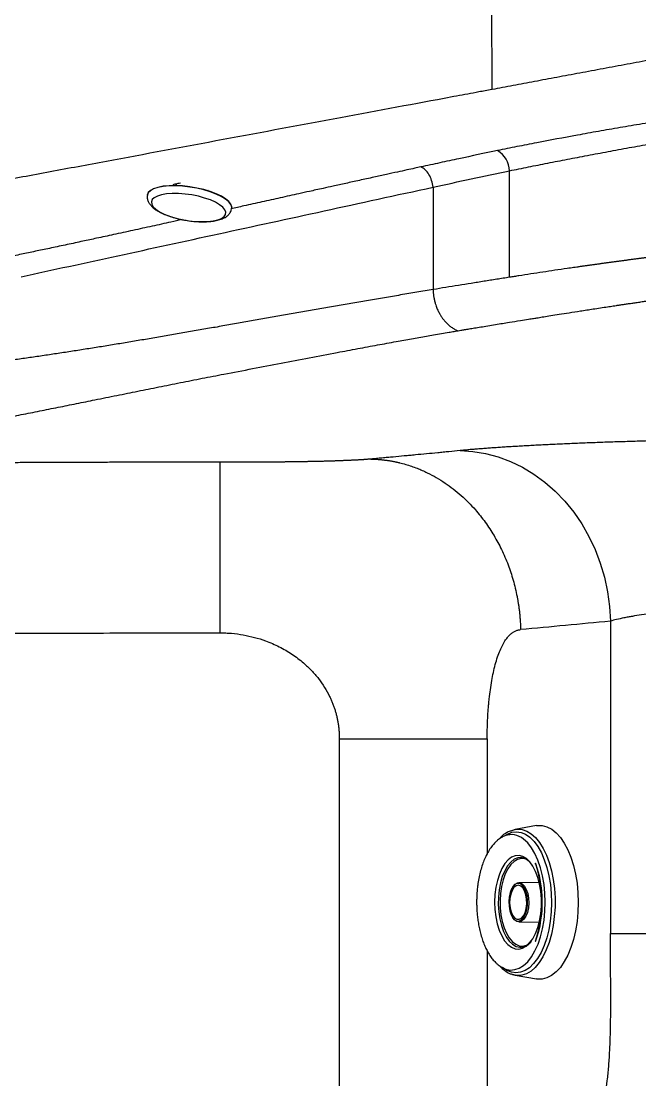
# Model space of a CAD drawing. Extents: x 398 to 508, y 623 to 782.
# Drawn here: x 428.52 to 435.76, y 692.21 to 704.62 of the extents above; entities that cross this region are included whole.
import ezdxf

# ---------------------------------------------------------------- set-up
doc = ezdxf.new("R2010")
doc.units = 0
doc.header["$MEASUREMENT"] = 0
doc.layers.add('GEOMETRY', color=2, linetype='Continuous', lineweight=25)

msp = doc.modelspace()

# ---------------------------------------------------------------- linework, layer by layer
at = {"layer": 'GEOMETRY'}
for p, q in [((434.239, 701.616), (434.239, 702.863)), ((430.339, 702.713), (430.335, 702.689)), ((433.344, 702.671), (433.344, 701.472)), ((429.998, 702.581), (429.997, 702.579)), ((430.978, 702.394), (430.979, 702.401)), ((430.979, 702.401), (430.984, 702.418)), ((430.985, 702.421), (430.985, 702.423)), ((435.42, 697.588), (435.42, 693.928)), ((432.245, 696.209), (432.245, 690.974)), ((433.977, 696.209), (433.977, 694.863)), ((434.241, 695.095), (434.183, 695.072)), ((434.305, 695.148), (434.26, 695.131)), ((434.553, 695.192), (434.305, 695.148)), ((434.375, 694.82), (434.369, 694.82)), ((434.587, 694.526), (434.348, 694.524)), ((434.618, 694.305), (434.618, 694.314)), ((434.348, 694.064), (434.587, 694.061)), ((434.587, 694.065), (434.595, 694.057)), ((433.977, 693.724), (433.977, 690.974)), ((434.369, 693.768), (434.377, 693.768)), ((434.159, 693.528), (434.183, 693.516)), ((434.183, 693.516), (434.241, 693.493)), ((434.274, 693.45), (434.304, 693.44)), ((434.305, 693.44), (434.277, 693.447)), ((434.305, 693.44), (434.553, 693.396))]:
    msp.add_line(p, q, dxfattribs=at)
at = {"layer": 'GEOMETRY', "flags": 128}
for points in [[(430.985, 702.419), (430.985, 702.437), (430.975, 702.468), (430.951, 702.499), (430.913, 702.531), (430.863, 702.562), (430.803, 702.591), (430.734, 702.617), (430.657, 702.64), (430.576, 702.659), (430.493, 702.673), (430.409, 702.683), (430.328, 702.687), (430.251, 702.686), (430.182, 702.679), (430.121, 702.667), (430.071, 702.651), (430.033, 702.63), (430.008, 702.605), (429.997, 702.578)], [(430.985, 702.423), (430.986, 702.439), (430.975, 702.47), (430.951, 702.502), (430.913, 702.533), (430.864, 702.564), (430.803, 702.593), (430.734, 702.619), (430.658, 702.642), (430.577, 702.661), (430.493, 702.676), (430.409, 702.685), (430.328, 702.689), (430.252, 702.688), (430.182, 702.681), (430.121, 702.669), (430.071, 702.653), (430.033, 702.632), (430.008, 702.607), (429.998, 702.581)], [(430.913, 702.351), (430.916, 702.378), (430.906, 702.407), (430.881, 702.436), (430.844, 702.466), (430.795, 702.494), (430.735, 702.521), (430.668, 702.544), (430.595, 702.564), (430.518, 702.58), (430.439, 702.591), (430.362, 702.596), (430.289, 702.597), (430.222, 702.592), (430.163, 702.582), (430.115, 702.567), (430.078, 702.548), (430.054, 702.525), (430.044, 702.5), (430.048, 702.472), (430.066, 702.442), (430.097, 702.413), (430.14, 702.384), (430.194, 702.356), (430.258, 702.331), (430.329, 702.309), (430.404, 702.291), (430.482, 702.278), (430.56, 702.27), (430.635, 702.267), (430.706, 702.269), (430.769, 702.276), (430.823, 702.288), (430.866, 702.305), (430.896, 702.327), (430.913, 702.351)], [(433.66, 699.585), (433.81, 699.576), (433.959, 699.551), (434.106, 699.512), (434.25, 699.458), (434.389, 699.391), (434.524, 699.31), (434.652, 699.216), (434.773, 699.109), (434.886, 698.992), (434.99, 698.864), (435.084, 698.726), (435.167, 698.58), (435.24, 698.426), (435.301, 698.266), (435.35, 698.101), (435.386, 697.932), (435.41, 697.761), (435.42, 697.588)], [(434.178, 695.072), (434.213, 695.094), (434.266, 695.114), (434.32, 695.12), (434.374, 695.113), (434.426, 695.091), (434.478, 695.056), (434.526, 695.007), (434.571, 694.946), (434.611, 694.875), (434.646, 694.793), (434.676, 694.703), (434.7, 694.605), (434.717, 694.503), (434.727, 694.397), (434.73, 694.289), (434.726, 694.181), (434.716, 694.075), (434.698, 693.973), (434.674, 693.876), (434.643, 693.787), (434.607, 693.706), (434.567, 693.635), (434.521, 693.576), (434.473, 693.528), (434.421, 693.494), (434.368, 693.474), (434.314, 693.467), (434.26, 693.475), (434.208, 693.497), (434.157, 693.532)], [(434.253, 695.132), (434.276, 695.141), (434.305, 695.148)], [(434.305, 695.148), (434.331, 695.151), (434.386, 695.147), (434.44, 695.129), (434.492, 695.097), (434.543, 695.053), (434.589, 694.995), (434.632, 694.926), (434.67, 694.847), (434.703, 694.759), (434.73, 694.663), (434.75, 694.561), (434.764, 694.455), (434.771, 694.346), (434.771, 694.236), (434.763, 694.127), (434.749, 694.021), (434.728, 693.919), (434.701, 693.824), (434.668, 693.736), (434.63, 693.657), (434.587, 693.589), (434.54, 693.532), (434.49, 693.488), (434.437, 693.457), (434.383, 693.44), (434.328, 693.437), (434.305, 693.44)], [(434.553, 695.192), (434.565, 695.194), (434.621, 695.194), (434.677, 695.179), (434.732, 695.151), (434.785, 695.109), (434.834, 695.055), (434.88, 694.988), (434.921, 694.91), (434.957, 694.823), (434.988, 694.727), (435.012, 694.625), (435.029, 694.517), (435.04, 694.406), (435.043, 694.293), (435.04, 694.18), (435.029, 694.069), (435.011, 693.961), (434.987, 693.859), (434.957, 693.763), (434.921, 693.676), (434.879, 693.599), (434.834, 693.532), (434.784, 693.478), (434.731, 693.436), (434.676, 693.408), (434.62, 693.394), (434.564, 693.394), (434.553, 693.396)], [(434.183, 693.516), (434.195, 693.512), (434.247, 693.501), (434.3, 693.505), (434.352, 693.522), (434.403, 693.554), (434.451, 693.598), (434.496, 693.656), (434.536, 693.724), (434.572, 693.803), (434.602, 693.89), (434.626, 693.985), (434.643, 694.085), (434.653, 694.189), (434.657, 694.294), (434.653, 694.4), (434.643, 694.504), (434.625, 694.604), (434.601, 694.699), (434.571, 694.786), (434.536, 694.865), (434.495, 694.933), (434.451, 694.99), (434.403, 695.034)], [(434.437, 694.806), (434.394, 694.831), (434.351, 694.842), (434.306, 694.839), (434.263, 694.821), (434.222, 694.791), (434.183, 694.747), (434.149, 694.691), (434.12, 694.625), (434.096, 694.551), (434.079, 694.47), (434.068, 694.384), (434.064, 694.296), (434.067, 694.208), (434.078, 694.123), (434.095, 694.041), (434.118, 693.966), (434.147, 693.9), (434.181, 693.844), (434.22, 693.799), (434.261, 693.768), (434.304, 693.75), (434.348, 693.746), (434.392, 693.756), (434.434, 693.78), (434.459, 693.802)], [(434.369, 694.82), (434.335, 694.816), (434.293, 694.798), (434.252, 694.766), (434.215, 694.721), (434.182, 694.664), (434.154, 694.598), (434.132, 694.523), (434.116, 694.442), (434.108, 694.356), (434.106, 694.27), (434.112, 694.183), (434.124, 694.1), (434.144, 694.022), (434.169, 693.952), (434.2, 693.891), (434.236, 693.84), (434.275, 693.803), (434.316, 693.778), (434.36, 693.768), (434.369, 693.768)], [(434.439, 694.796), (434.416, 694.804), (434.374, 694.807), (434.331, 694.797), (434.291, 694.772), (434.253, 694.735), (434.218, 694.686), (434.188, 694.626), (434.164, 694.557), (434.145, 694.48), (434.133, 694.399), (434.128, 694.315), (434.129, 694.23)], [(434.477, 694.767), (434.476, 694.768), (434.437, 694.806)], [(434.459, 693.802), (434.474, 693.818), (434.511, 693.868), (434.543, 693.928), (434.569, 693.999), (434.59, 694.077), (434.604, 694.16), (434.612, 694.247), (434.612, 694.336), (434.605, 694.423), (434.591, 694.507), (434.571, 694.585), (434.544, 694.656), (434.513, 694.717), (434.477, 694.767)], [(434.618, 694.294), (434.615, 694.396), (434.611, 694.439), (434.602, 694.513), (434.587, 694.593), (434.565, 694.68), (434.545, 694.739), (434.54, 694.751), (434.54, 694.751), (434.54, 694.751), (434.54, 694.751), (434.54, 694.751), (434.54, 694.751), (434.54, 694.751), (434.54, 694.751), (434.54, 694.751), (434.54, 694.751), (434.541, 694.751), (434.542, 694.748), (434.563, 694.686), (434.584, 694.608), (434.599, 694.532), (434.608, 694.462), (434.614, 694.407), (434.617, 694.344), (434.618, 694.294)], [(434.318, 694.509), (434.31, 694.506), (434.285, 694.484), (434.263, 694.45), (434.246, 694.407), (434.235, 694.356), (434.23, 694.302), (434.233, 694.247), (434.242, 694.195), (434.257, 694.149), (434.278, 694.112), (434.302, 694.087), (434.328, 694.075)], [(434.257, 694.182), (434.275, 694.142), (434.298, 694.112), (434.324, 694.096), (434.352, 694.095), (434.378, 694.109), (434.402, 694.136), (434.421, 694.175), (434.434, 694.223), (434.44, 694.276), (434.439, 694.33), (434.43, 694.382), (434.415, 694.427), (434.394, 694.462), (434.369, 694.485), (434.342, 694.494), (434.315, 694.488), (434.29, 694.467), (434.269, 694.434), (434.252, 694.39), (434.243, 694.339), (434.24, 694.285), (434.245, 694.231), (434.257, 694.182)], [(434.279, 694.477), (434.304, 694.505), (434.331, 694.521), (434.36, 694.523), (434.388, 694.51), (434.414, 694.484), (434.435, 694.445), (434.451, 694.398), (434.461, 694.343), (434.464, 694.286), (434.459, 694.229), (434.448, 694.176), (434.43, 694.131), (434.407, 694.095), (434.38, 694.073), (434.352, 694.064), (434.323, 694.07), (434.296, 694.089), (434.279, 694.111)], [(434.431, 694.417), (434.413, 694.458), (434.391, 694.49), (434.365, 694.509), (434.337, 694.514), (434.318, 694.509)], [(434.328, 694.075), (434.329, 694.075), (434.357, 694.076), (434.383, 694.092), (434.407, 694.119), (434.427, 694.158), (434.441, 694.206), (434.449, 694.259), (434.45, 694.314), (434.444, 694.368), (434.431, 694.417)], [(434.129, 694.23), (434.138, 694.147), (434.154, 694.068), (434.175, 693.995), (434.203, 693.931), (434.235, 693.876), (434.272, 693.832), (434.311, 693.802), (434.353, 693.784), (434.395, 693.781), (434.437, 693.791), (434.478, 693.816), (434.497, 693.833)], [(434.618, 694.294), (434.615, 694.194), (434.611, 694.154), (434.603, 694.087), (434.592, 694.02), (434.577, 693.951), (434.559, 693.888), (434.543, 693.843), (434.541, 693.837), (434.54, 693.837), (434.54, 693.837), (434.54, 693.837), (434.54, 693.837), (434.54, 693.837), (434.54, 693.837), (434.54, 693.837), (434.54, 693.837), (434.54, 693.837), (434.54, 693.837), (434.541, 693.837), (434.545, 693.849), (434.567, 693.915), (434.587, 693.997), (434.604, 694.088), (434.611, 694.154), (434.616, 694.214), (434.618, 694.294)]]:
    msp.add_lwpolyline(points, dxfattribs=at)
at = {"layer": 'GEOMETRY'}
for centre, radius, start, end in [((433.94, 702.845), 0.3, 3.3884, 58.1397), ((434.261, 694.87), 0.217, 49.3937, 111.0348)]:
    msp.add_arc(centre, radius, start, end, dxfattribs=at)
for points, knots in [([(434.035, 703.815), (434.033, 704.219), (434.031, 705.028), (434.037, 706.654), (434.051, 708.7), (434.065, 711.173), (434.071, 713.655), (434.065, 716.138), (434.051, 718.611), (434.037, 720.657), (434.031, 722.282), (434.033, 723.091), (434.035, 723.495)], [0, 0, 0, 0, 0.0625, 0.125, 0.25, 0.375, 0.5, 0.625, 0.75, 0.875, 0.9375, 1, 1, 1, 1]), ([(436.587, 704.291), (436.575, 704.289), (436.539, 704.283), (436.454, 704.267), (436.332, 704.244), (436.139, 704.208), (435.899, 704.163), (435.614, 704.11), (435.335, 704.058), (435.06, 704.007), (434.792, 703.957), (434.531, 703.908), (434.278, 703.861), (434.115, 703.83), (434.035, 703.815)], [0, 0, 0, 0, 0.0075057, 0.0231307, 0.0543807, 0.0856307, 0.1481307, 0.2106307, 0.2731307, 0.3356307, 0.3981307, 0.4606307, 0.5231307, 0.5856307, 0.5856307, 0.5856307, 0.5856307]), ([(434.035, 703.815), (433.977, 703.805), (433.927, 703.795), (433.834, 703.778), (433.791, 703.77), (433.663, 703.746), (433.58, 703.731), (433.472, 703.71)], [0.35707677, 0.35707677, 0.35707677, 0.35707677, 0.37576791, 0.37576791, 0.39445905, 0.39445905, 0.43184133, 0.43184133, 0.43184133, 0.43184133]), ([(433.472, 703.71), (433.061, 703.634), (432.623, 703.552), (431.723, 703.384), (431.26, 703.298), (430.339, 703.126), (429.88, 703.04), (429.212, 702.916), (428.993, 702.875), (428.671, 702.815), (428.565, 702.795), (428.355, 702.756), (428.252, 702.737), (428.15, 702.718)], [0.4318413, 0.4318413, 0.4318413, 0.4318413, 0.573881, 0.573881, 0.7159207, 0.7159207, 0.8579603, 0.8579603, 0.9289802, 0.9289802, 0.9644901, 0.9644901, 1, 1, 1, 1]), ([(436.06, 703.455), (435.97, 703.441), (435.881, 703.427), (435.705, 703.398), (435.618, 703.383), (435.448, 703.354), (435.364, 703.339), (435.197, 703.31), (435.115, 703.295), (434.871, 703.25), (434.713, 703.221), (434.479, 703.176), (434.402, 703.161), (434.287, 703.138), (434.249, 703.13), (434.173, 703.115), (434.135, 703.107), (434.098, 703.099)], [0, 0, 0, 0, 0.125, 0.125, 0.25, 0.25, 0.375, 0.375, 0.5, 0.5, 0.75, 0.75, 0.875, 0.875, 0.9375, 0.9375, 1, 1, 1, 1]), ([(434.239, 702.863), (434.312, 702.878), (434.386, 702.893), (434.535, 702.923), (434.61, 702.938), (434.762, 702.968), (434.839, 702.983), (434.994, 703.013), (435.072, 703.028), (435.231, 703.058), (435.311, 703.073), (435.474, 703.103), (435.556, 703.119), (435.722, 703.149), (435.806, 703.164), (435.976, 703.194), (436.063, 703.209), (436.15, 703.223)], [0, 0, 0, 0, 0.125, 0.125, 0.25, 0.25, 0.375, 0.375, 0.5, 0.5, 0.625, 0.625, 0.75, 0.75, 0.875, 0.875, 1, 1, 1, 1]), ([(434.098, 703.099), (433.946, 703.068), (433.796, 703.036), (433.571, 702.989), (433.497, 702.972), (433.348, 702.94), (433.274, 702.924), (433.2, 702.908)], [0, 0, 0, 0, 0.5, 0.5, 0.75, 0.75, 1, 1, 1, 1]), ([(433.2, 702.908), (433.176, 702.903), (433.122, 702.891), (433.031, 702.871), (432.92, 702.847), (432.791, 702.818), (432.642, 702.786), (432.483, 702.751), (432.324, 702.716), (432.182, 702.684), (432.066, 702.659), (431.975, 702.639), (431.88, 702.618), (431.741, 702.587), (431.555, 702.546), (431.339, 702.498), (431.147, 702.455), (431.026, 702.429), (430.976, 702.417)], [0, 0, 0, 0, 0.031223, 0.070886, 0.119031, 0.175669, 0.240774, 0.315887, 0.387598, 0.453422, 0.505588, 0.544103, 0.577086, 0.633598, 0.733317, 0.831552, 0.929872, 1, 1, 1, 1]), ([(433.344, 702.671), (433.341, 702.698), (433.335, 702.724), (433.318, 702.774), (433.307, 702.798), (433.281, 702.84), (433.266, 702.859), (433.234, 702.889), (433.217, 702.9), (433.2, 702.908)], [0, 0, 0, 0, 0.25, 0.25, 0.5, 0.5, 0.75, 0.75, 1, 1, 1, 1]), ([(433.344, 702.671), (433.492, 702.703), (433.64, 702.736), (433.938, 702.8), (434.088, 702.831), (434.239, 702.863)], [0, 0, 0, 0, 0.5, 0.5, 1, 1, 1, 1]), ([(428.52, 701.622), (429.257, 701.782), (430.029, 701.95), (431.64, 702.3), (432.477, 702.483), (433.344, 702.671)], [0, 0, 0, 0, 0.5, 0.5, 1, 1, 1, 1]), ([(430.294, 702.687), (430.296, 702.69), (430.3, 702.7), (430.33, 702.713), (430.366, 702.718), (430.384, 702.72)], [0, 0, 0, 0, 0.174174, 0.599718, 1, 1, 1, 1]), ([(430.7, 702.64), (430.7, 702.64), (430.705, 702.636), (430.704, 702.632), (430.702, 702.628)], [0, 0, 0, 0, 0.042343, 1, 1, 1, 1]), ([(429.999, 702.577), (429.997, 702.568), (429.994, 702.547), (430.003, 702.513), (430.02, 702.478), (430.048, 702.445), (430.086, 702.412), (430.137, 702.381), (430.197, 702.352), (430.264, 702.327), (430.335, 702.306), (430.399, 702.291), (430.438, 702.285), (430.452, 702.283)], [0, 0, 0, 0, 0.051991, 0.130223, 0.210229, 0.299041, 0.401279, 0.51295, 0.623394, 0.731154, 0.837158, 0.942192, 1, 1, 1, 1]), ([(430.452, 702.283), (430.463, 702.281), (430.5, 702.274), (430.562, 702.268), (430.636, 702.265), (430.707, 702.266), (430.774, 702.273), (430.834, 702.286), (430.886, 702.304), (430.927, 702.328), (430.959, 702.357), (430.971, 702.382), (430.978, 702.394)], [0, 0, 0, 0, 0.048705, 0.157567, 0.266717, 0.376615, 0.487906, 0.601595, 0.719245, 0.822851, 0.911723, 1, 1, 1, 1]), ([(430.404, 702.291), (430.36, 702.281), (430.243, 702.255), (430.051, 702.213), (429.827, 702.164), (429.61, 702.117), (429.415, 702.075), (429.234, 702.036), (429.058, 701.998), (428.879, 701.96), (428.707, 701.924), (428.541, 701.889), (428.431, 701.866), (428.375, 701.855)], [0, 0, 0, 0, 0.06262, 0.168523, 0.277293, 0.388956, 0.485963, 0.565222, 0.65582, 0.748928, 0.832614, 0.915001, 1, 1, 1, 1]), ([(436.15, 701.884), (436.135, 701.882), (436.107, 701.879), (436.065, 701.873), (436.023, 701.868), (435.981, 701.863), (435.94, 701.858), (435.898, 701.853), (435.857, 701.847), (435.816, 701.842), (435.775, 701.837), (435.734, 701.831), (435.693, 701.826), (435.653, 701.821), (435.613, 701.815), (435.572, 701.81), (435.533, 701.805), (435.493, 701.799), (435.453, 701.794), (435.414, 701.789), (435.374, 701.783), (435.335, 701.778), (435.296, 701.772), (435.257, 701.767), (435.219, 701.762), (435.18, 701.756), (435.142, 701.751), (435.103, 701.745), (435.065, 701.74), (435.027, 701.734), (434.989, 701.729), (434.952, 701.723), (434.878, 701.713), (434.769, 701.697), (434.627, 701.675), (434.487, 701.654), (434.376, 701.637), (434.293, 701.624), (434.257, 701.618), (434.239, 701.616)], [0, 0, 0, 0, 0.020264, 0.040534, 0.060806, 0.081077, 0.101343, 0.121603, 0.141854, 0.162097, 0.182329, 0.202552, 0.222767, 0.242973, 0.263173, 0.283369, 0.303559, 0.323744, 0.343923, 0.364098, 0.384268, 0.404435, 0.424598, 0.444757, 0.464914, 0.485066, 0.505215, 0.525361, 0.545505, 0.565648, 0.58579, 0.60593, 0.626067, 0.704067, 0.782032, 0.859921, 0.937736, 0.968913, 1, 1, 1, 1]), ([(434.239, 701.616), (434.214, 701.612), (434.164, 701.604), (434.089, 701.592), (434.014, 701.58), (433.94, 701.568), (433.865, 701.556), (433.765, 701.54), (433.641, 701.52), (433.492, 701.496), (433.394, 701.48), (433.344, 701.472)], [0, 0, 0, 0, 0.082967, 0.165717, 0.248728, 0.332101, 0.415645, 0.499186, 0.666135, 0.833133, 1, 1, 1, 1]), ([(433.344, 701.472), (433.313, 701.466), (433.249, 701.456), (433.153, 701.44), (433.058, 701.424), (432.963, 701.408), (432.868, 701.392), (432.774, 701.376), (432.649, 701.355), (432.496, 701.328), (432.313, 701.297), (432.131, 701.265), (431.951, 701.233), (431.771, 701.202), (431.592, 701.17), (431.415, 701.139), (431.238, 701.108), (431.121, 701.087), (431.063, 701.077)], [0, 0, 0, 0, 0.040676, 0.081258, 0.121889, 0.16254, 0.203187, 0.24383, 0.284467, 0.364042, 0.4436, 0.523141, 0.602663, 0.682167, 0.761652, 0.84112, 0.920569, 1, 1, 1, 1]), ([(433.344, 701.472), (433.345, 701.467), (433.345, 701.458), (433.345, 701.444), (433.346, 701.43), (433.347, 701.416), (433.349, 701.401), (433.352, 701.379), (433.358, 701.347), (433.368, 701.31), (433.381, 701.271), (433.397, 701.232), (433.416, 701.195), (433.432, 701.168), (433.444, 701.149), (433.455, 701.134), (433.466, 701.119), (433.478, 701.105), (433.491, 701.091), (433.504, 701.077), (433.518, 701.063), (433.533, 701.05), (433.549, 701.038), (433.565, 701.026), (433.582, 701.015), (433.6, 701.005), (433.618, 700.997), (433.63, 700.992), (433.636, 700.99)], [0, 0, 0, 0, 0.0202499, 0.0409127, 0.0619902, 0.0834843, 0.1053974, 0.1277324, 0.1865854, 0.2526055, 0.3022779, 0.3760501, 0.4464359, 0.4990078, 0.5281529, 0.5582542, 0.5893198, 0.6213593, 0.6543839, 0.6884079, 0.723449, 0.7595295, 0.7966781, 0.8349307, 0.8743311, 0.9149316, 0.9567958, 1, 1, 1, 1]), ([(434.521, 701.134), (434.538, 701.137), (434.577, 701.143), (434.644, 701.154), (434.726, 701.168), (434.825, 701.183), (434.94, 701.201), (435.073, 701.222), (435.223, 701.245), (435.341, 701.263), (435.42, 701.275), (435.454, 701.28), (435.491, 701.286), (435.532, 701.292), (435.575, 701.298), (435.621, 701.305), (435.67, 701.312), (435.722, 701.32), (435.777, 701.328), (435.836, 701.336), (435.897, 701.345), (435.962, 701.354), (436.03, 701.364), (436.101, 701.374), (436.176, 701.384), (436.254, 701.395), (436.307, 701.402), (436.334, 701.405)], [0, 0, 0, 0, 0.030678, 0.07044, 0.119309, 0.177297, 0.244401, 0.320595, 0.405822, 0.499988, 0.51741, 0.536355, 0.556818, 0.578798, 0.602289, 0.627287, 0.653787, 0.681784, 0.711272, 0.742245, 0.774695, 0.808616, 0.844, 0.880838, 0.919123, 0.958846, 1, 1, 1, 1]), ([(431.063, 701.077), (431.033, 701.072), (430.972, 701.061), (430.882, 701.045), (430.793, 701.029), (430.703, 701.014), (430.614, 700.998), (430.525, 700.983), (430.437, 700.967), (430.348, 700.952), (430.26, 700.937), (430.173, 700.922), (430.085, 700.907), (429.998, 700.892), (429.911, 700.877), (429.824, 700.863), (429.738, 700.848), (429.652, 700.834), (429.566, 700.82), (429.481, 700.806), (429.396, 700.792), (429.311, 700.779), (429.226, 700.766), (429.142, 700.752), (429.058, 700.739), (428.974, 700.727), (428.891, 700.714), (428.808, 700.702), (428.725, 700.689), (428.642, 700.677), (428.56, 700.666), (428.478, 700.654), (428.424, 700.647), (428.397, 700.643)], [0, 0, 0, 0, 0.032321, 0.064638, 0.09695, 0.129258, 0.161562, 0.193861, 0.226156, 0.258446, 0.290733, 0.323015, 0.355293, 0.387567, 0.419837, 0.452103, 0.484366, 0.516625, 0.54888, 0.581131, 0.613379, 0.645623, 0.677863, 0.710099, 0.74233, 0.774557, 0.806779, 0.838996, 0.871207, 0.903414, 0.935615, 0.96781, 1, 1, 1, 1]), ([(433.636, 700.99), (433.647, 700.991), (433.673, 700.996), (433.716, 701.003), (433.769, 701.012), (433.832, 701.022), (433.904, 701.034), (433.986, 701.048), (434.098, 701.066), (434.225, 701.087), (434.354, 701.108), (434.449, 701.123), (434.501, 701.131), (434.521, 701.134)], [0, 0, 0, 0, 0.038656, 0.088042, 0.148257, 0.21942, 0.301664, 0.395136, 0.5, 0.682026, 0.826575, 0.932728, 1, 1, 1, 1]), ([(428.413, 699.985), (428.449, 699.992), (428.521, 700.006), (428.629, 700.028), (428.737, 700.049), (428.844, 700.071), (428.952, 700.093), (429.06, 700.114), (429.168, 700.136), (429.276, 700.158), (429.432, 700.19), (429.636, 700.231), (429.884, 700.281), (430.133, 700.331), (430.383, 700.381), (430.638, 700.432), (430.919, 700.486), (431.227, 700.545), (431.56, 700.608), (431.89, 700.672), (432.19, 700.729), (432.457, 700.779), (432.688, 700.822), (432.898, 700.86), (433.089, 700.894), (433.234, 700.92), (433.352, 700.941), (433.44, 700.956), (433.521, 700.97), (433.581, 700.98), (433.612, 700.985), (433.624, 700.987)], [0, 0, 0, 0, 0.022556, 0.045036, 0.067439, 0.089767, 0.11202, 0.134199, 0.156304, 0.178337, 0.200299, 0.252099, 0.302143, 0.350443, 0.40071, 0.450719, 0.500462, 0.564916, 0.628016, 0.68978, 0.750234, 0.794278, 0.835894, 0.875078, 0.906933, 0.937522, 0.951971, 0.968756, 0.983704, 0.994121, 1, 1, 1, 1]), ([(436.243, 699.707), (436.232, 699.707), (436.211, 699.707), (436.178, 699.706), (436.14, 699.705), (436.096, 699.704), (436.031, 699.702), (435.95, 699.7), (435.854, 699.698), (435.758, 699.695), (435.662, 699.692), (435.567, 699.689), (435.473, 699.686), (435.379, 699.683), (435.286, 699.68), (435.194, 699.676), (435.103, 699.673), (435.013, 699.669), (434.924, 699.665), (434.838, 699.661), (434.752, 699.657), (434.669, 699.653), (434.587, 699.649), (434.507, 699.645), (434.429, 699.641), (434.352, 699.636), (434.277, 699.632), (434.204, 699.628), (434.134, 699.623), (434.066, 699.618), (434, 699.614), (433.937, 699.609), (433.877, 699.604), (433.819, 699.6), (433.772, 699.596), (433.737, 699.592), (433.71, 699.59), (433.685, 699.588), (433.668, 699.586), (433.66, 699.585)], [0, 0, 0, 0, 0.0104941, 0.0209879, 0.0314828, 0.0471419, 0.0628054, 0.0940028, 0.1251106, 0.1561625, 0.1871918, 0.2182315, 0.2493149, 0.2804754, 0.3117474, 0.3431663, 0.3746934, 0.4060907, 0.4373691, 0.468563, 0.4997065, 0.5308329, 0.5619751, 0.5931662, 0.6244398, 0.6558301, 0.6873544, 0.7187951, 0.7501066, 0.7813237, 0.81248, 0.8436087, 0.8747426, 0.9059147, 0.9371583, 0.9528307, 0.9685087, 0.9842532, 1, 1, 1, 1]), ([(433.66, 699.585), (433.616, 699.581), (433.55, 699.574), (433.463, 699.566), (433.376, 699.557), (433.267, 699.547), (433.158, 699.537), (433.071, 699.528), (432.984, 699.52), (432.897, 699.512), (432.81, 699.504), (432.745, 699.498), (432.68, 699.492), (432.637, 699.488), (432.616, 699.486)], [0, 0, 0, 0, 0.125002, 0.187502, 0.250003, 0.375003, 0.500003, 0.562503, 0.625002, 0.750002, 0.812501, 0.875001, 0.9375, 1, 1, 1, 1]), ([(430.846, 699.449), (430.828, 699.449), (430.779, 699.449), (430.698, 699.449), (430.603, 699.449), (430.524, 699.449), (430.46, 699.449), (430.397, 699.449), (430.317, 699.449), (430.222, 699.449), (430.127, 699.449), (430.032, 699.449), (429.905, 699.448), (429.746, 699.448), (429.556, 699.448), (429.365, 699.447), (429.206, 699.447), (429.08, 699.446), (428.953, 699.446), (428.794, 699.445), (428.603, 699.444), (428.476, 699.444), (428.413, 699.443)], [0, 0, 0, 0, 0.021435, 0.060578, 0.099721, 0.138863, 0.158434, 0.178006, 0.217148, 0.256291, 0.295433, 0.334576, 0.373719, 0.452004, 0.530289, 0.608574, 0.686859, 0.726002, 0.765144, 0.843429, 0.921715, 1, 1, 1, 1]), ([(430.846, 699.449), (430.846, 699.444), (430.846, 699.426), (430.846, 699.367), (430.846, 699.326), (430.846, 699.221), (430.846, 699.157), (430.846, 699.01), (430.845, 698.927), (430.845, 698.743), (430.845, 698.642), (430.845, 698.428), (430.845, 698.315), (430.845, 698.078), (430.845, 697.956), (430.845, 697.706), (430.845, 697.578), (430.845, 697.451)], [0, 0, 0, 0, 0.125, 0.125, 0.25, 0.25, 0.375, 0.375, 0.5, 0.5, 0.625, 0.625, 0.75, 0.75, 0.875, 0.875, 1, 1, 1, 1]), ([(432.616, 699.486), (432.612, 699.486), (432.605, 699.485), (432.595, 699.484), (432.584, 699.483), (432.573, 699.483), (432.562, 699.482), (432.55, 699.481), (432.539, 699.48), (432.527, 699.479), (432.514, 699.478), (432.502, 699.478), (432.489, 699.477), (432.476, 699.476), (432.463, 699.475), (432.449, 699.474), (432.436, 699.474), (432.422, 699.473), (432.408, 699.472), (432.393, 699.472), (432.379, 699.471), (432.364, 699.47), (432.349, 699.469), (432.334, 699.469), (432.319, 699.468), (432.303, 699.468), (432.287, 699.467), (432.271, 699.466), (432.255, 699.466), (432.239, 699.465), (432.222, 699.465), (432.206, 699.464), (432.189, 699.463), (432.172, 699.463), (432.154, 699.462), (432.137, 699.462), (432.119, 699.461), (432.102, 699.461), (432.084, 699.46), (432.066, 699.46), (432.047, 699.459), (432.029, 699.459), (432.011, 699.458), (431.992, 699.458), (431.973, 699.458), (431.954, 699.457), (431.935, 699.457), (431.916, 699.456), (431.896, 699.456), (431.877, 699.456), (431.857, 699.455), (431.838, 699.455), (431.818, 699.454), (431.798, 699.454), (431.778, 699.454), (431.757, 699.454), (431.737, 699.453), (431.717, 699.453), (431.696, 699.453), (431.675, 699.452), (431.655, 699.452), (431.634, 699.452), (431.613, 699.452), (431.592, 699.451), (431.571, 699.451), (431.55, 699.451), (431.528, 699.451), (431.507, 699.451), (431.486, 699.451), (431.464, 699.45), (431.443, 699.45), (431.421, 699.45), (431.399, 699.45), (431.378, 699.45), (431.356, 699.45), (431.334, 699.45), (431.312, 699.45), (431.29, 699.449), (431.268, 699.449), (431.246, 699.449), (431.224, 699.449), (431.202, 699.449), (431.18, 699.449), (431.158, 699.449), (431.136, 699.449), (431.113, 699.449), (431.091, 699.449), (431.069, 699.449), (431.047, 699.449), (431.024, 699.449), (431.002, 699.449), (430.98, 699.449), (430.958, 699.449), (430.935, 699.449), (430.913, 699.449), (430.891, 699.449), (430.868, 699.449), (430.853, 699.449), (430.846, 699.449)], [0, 0, 0, 0, 0.010241, 0.020421, 0.030545, 0.040617, 0.050639, 0.060617, 0.070552, 0.08045, 0.090313, 0.100145, 0.109948, 0.119727, 0.129485, 0.139224, 0.148948, 0.158659, 0.16836, 0.178054, 0.187744, 0.197433, 0.207122, 0.216814, 0.226511, 0.236216, 0.24593, 0.255656, 0.265395, 0.27515, 0.284921, 0.294711, 0.304521, 0.314352, 0.324206, 0.334084, 0.343988, 0.353917, 0.363874, 0.373858, 0.383872, 0.393915, 0.403989, 0.414093, 0.424229, 0.434397, 0.444597, 0.454829, 0.465094, 0.475393, 0.485724, 0.496088, 0.506486, 0.516916, 0.527379, 0.537876, 0.548404, 0.558965, 0.569558, 0.580182, 0.590838, 0.601524, 0.61224, 0.622986, 0.633761, 0.644565, 0.655396, 0.666254, 0.677139, 0.688049, 0.698985, 0.709944, 0.720926, 0.73193, 0.742956, 0.754003, 0.765068, 0.776153, 0.787254, 0.798372, 0.809506, 0.820653, 0.831814, 0.842987, 0.854171, 0.865364, 0.876566, 0.887776, 0.898991, 0.910212, 0.921436, 0.932663, 0.94389, 0.955118, 0.966344, 0.977567, 0.988786, 1, 1, 1, 1]), ([(432.616, 699.486), (432.624, 699.486), (432.641, 699.486), (432.666, 699.485), (432.689, 699.483), (432.712, 699.482), (432.734, 699.48), (432.755, 699.478), (432.774, 699.475), (432.793, 699.473), (432.811, 699.47), (432.828, 699.468), (432.844, 699.465), (432.859, 699.463), (432.873, 699.46), (432.886, 699.457), (432.898, 699.455), (432.909, 699.453), (432.919, 699.45), (432.928, 699.448), (432.937, 699.446), (432.944, 699.445), (432.973, 699.438), (433.022, 699.425), (433.09, 699.403), (433.155, 699.379), (433.216, 699.354), (433.328, 699.302), (433.484, 699.212), (433.673, 699.065), (433.829, 698.908), (433.956, 698.748), (434.058, 698.592), (434.148, 698.425), (434.223, 698.251), (434.284, 698.066), (434.317, 697.927), (434.334, 697.835), (434.341, 697.794), (434.348, 697.75), (434.354, 697.703), (434.359, 697.653), (434.363, 697.601), (434.366, 697.546), (434.368, 697.508), (434.368, 697.488)], [0, 0, 0, 0, 0.009541, 0.018715, 0.027523, 0.035968, 0.04405, 0.05177, 0.05913, 0.06613, 0.072772, 0.079058, 0.084988, 0.090565, 0.095789, 0.100661, 0.105184, 0.109357, 0.113181, 0.116658, 0.119788, 0.122572, 0.12501, 0.152235, 0.178322, 0.203298, 0.227192, 0.250038, 0.335799, 0.41909, 0.499983, 0.562621, 0.624998, 0.686018, 0.750004, 0.810633, 0.874992, 0.887607, 0.901067, 0.915378, 0.930548, 0.946584, 0.963497, 0.9813, 1, 1, 1, 1]), ([(436.287, 697.711), (436.264, 697.709), (436.242, 697.708), (436.198, 697.705), (436.177, 697.703), (436.112, 697.697), (436.069, 697.694), (436.006, 697.687), (435.985, 697.685), (435.943, 697.68), (435.923, 697.678), (435.862, 697.671), (435.823, 697.666), (435.748, 697.655), (435.712, 697.649), (435.66, 697.641), (435.643, 697.638), (435.61, 697.632), (435.594, 697.629), (435.517, 697.613), (435.464, 697.601), (435.42, 697.588)], [0, 0, 0, 0, 0.0625, 0.0625, 0.125, 0.125, 0.25, 0.25, 0.3125, 0.3125, 0.375, 0.375, 0.5, 0.5, 0.625, 0.625, 0.6875, 0.6875, 0.75, 0.75, 1, 1, 1, 1]), ([(435.42, 697.588), (435.245, 697.57), (435.07, 697.554), (434.719, 697.52), (434.544, 697.504), (434.368, 697.488)], [0, 0, 0, 0, 0.5, 0.5, 1, 1, 1, 1]), ([(428.422, 697.445), (428.826, 697.447), (429.23, 697.448), (430.037, 697.45), (430.441, 697.451), (430.845, 697.451)], [0, 0, 0, 0, 0.5, 0.5, 1, 1, 1, 1]), ([(430.845, 697.451), (430.848, 697.451), (430.854, 697.45), (430.861, 697.451), (430.87, 697.451), (430.888, 697.45), (430.927, 697.449), (431.007, 697.444), (431.12, 697.429), (431.253, 697.399), (431.394, 697.355), (431.542, 697.291), (431.692, 697.204), (431.817, 697.109), (431.92, 697.011), (432.003, 696.916), (432.074, 696.813), (432.121, 696.728), (432.15, 696.665), (432.167, 696.625), (432.182, 696.585), (432.195, 696.545), (432.207, 696.504), (432.217, 696.463), (432.226, 696.422), (432.233, 696.38), (432.238, 696.338), (432.242, 696.295), (432.245, 696.252), (432.245, 696.223), (432.245, 696.209)], [0, 0, 0, 0, 0.004222, 0.008444, 0.0107752, 0.0168751, 0.0336857, 0.0671076, 0.1331915, 0.1981013, 0.2626611, 0.3472473, 0.4300293, 0.5122375, 0.5740383, 0.6344293, 0.6940318, 0.7534915, 0.774239, 0.7948515, 0.8153577, 0.8357869, 0.8561685, 0.8765323, 0.8969081, 0.9173256, 0.9378146, 0.9584041, 0.9791232, 1, 1, 1, 1]), ([(433.977, 696.209), (433.977, 696.22), (433.977, 696.241), (433.977, 696.274), (433.978, 696.306), (433.979, 696.338), (433.98, 696.37), (433.981, 696.402), (433.982, 696.433), (433.984, 696.464), (433.985, 696.495), (433.987, 696.526), (433.99, 696.556), (433.992, 696.587), (433.995, 696.617), (433.997, 696.646), (434.007, 696.739), (434.027, 696.888), (434.062, 697.051), (434.097, 697.167), (434.126, 697.245), (434.158, 697.312), (434.185, 697.358), (434.206, 697.386), (434.22, 697.403), (434.233, 697.418), (434.247, 697.431), (434.261, 697.444), (434.276, 697.454), (434.29, 697.464), (434.305, 697.471), (434.321, 697.478), (434.336, 697.483), (434.352, 697.487), (434.363, 697.488), (434.368, 697.488)], [0, 0, 0, 0, 0.019806, 0.039472, 0.059003, 0.0784, 0.097668, 0.116811, 0.13583, 0.154731, 0.173516, 0.19219, 0.210755, 0.229217, 0.247579, 0.265844, 0.284018, 0.419632, 0.543561, 0.605304, 0.663732, 0.719529, 0.773479, 0.792533, 0.811405, 0.830139, 0.848779, 0.867371, 0.885962, 0.904597, 0.923321, 0.94218, 0.961218, 0.980478, 1, 1, 1, 1]), ([(432.245, 696.209), (432.42, 696.209), (432.594, 696.209), (432.931, 696.209), (433.094, 696.209), (433.396, 696.209), (433.536, 696.209), (433.783, 696.209), (433.89, 696.209), (433.977, 696.209)], [0, 0, 0, 0, 0.25, 0.25, 0.5, 0.5, 0.75, 0.75, 1, 1, 1, 1]), ([(434.26, 695.131), (434.243, 695.126), (434.197, 695.111), (434.15, 695.075), (434.123, 695.04), (434.12, 695.036)], [0, 0, 0, 0, 0.321075, 0.909984, 1, 1, 1, 1]), ([(434.144, 695.052), (434.129, 695.043), (434.104, 695.027), (434.068, 694.993), (434.035, 694.956), (434, 694.906), (433.967, 694.847), (433.939, 694.785), (433.915, 694.719), (433.895, 694.648), (433.878, 694.574), (433.867, 694.503), (433.86, 694.444), (433.857, 694.401), (433.855, 694.37), (433.854, 694.348), (433.854, 694.332), (433.853, 694.321), (433.853, 694.309), (433.853, 694.3), (433.853, 694.294)], [0, 0, 0, 0, 0.085732, 0.140578, 0.21838, 0.304763, 0.393582, 0.474104, 0.552927, 0.635115, 0.715461, 0.796254, 0.855026, 0.897168, 0.927174, 0.948464, 0.963544, 0.974217, 0.981767, 1, 1, 1, 1]), ([(434.183, 695.072), (434.171, 695.067), (434.157, 695.062), (434.145, 695.053), (434.144, 695.052)], [0, 0, 0, 0, 0.934985, 1, 1, 1, 1]), ([(434.374, 694.82), (434.384, 694.818), (434.404, 694.816), (434.429, 694.804), (434.443, 694.793), (434.446, 694.791)], [0, 0, 0, 0, 0.43263, 0.859156, 1, 1, 1, 1]), ([(434.446, 694.791), (434.452, 694.786), (434.464, 694.777), (434.476, 694.763), (434.482, 694.755)], [0, 0, 0, 0, 0.477956, 1, 1, 1, 1]), ([(434.611, 694.44), (434.611, 694.44), (434.611, 694.44), (434.611, 694.44), (434.611, 694.437), (434.612, 694.431), (434.613, 694.419), (434.614, 694.401), (434.616, 694.379), (434.617, 694.358), (434.617, 694.34), (434.618, 694.327), (434.618, 694.318), (434.618, 694.311), (434.618, 694.306), (434.618, 694.302), (434.618, 694.3), (434.618, 694.297), (434.618, 694.295), (434.618, 694.294)], [0, 0, 0, 0, 0.00213, 0.018629, 0.040354, 0.081497, 0.184908, 0.295185, 0.453125, 0.597528, 0.710052, 0.79312, 0.853064, 0.895872, 0.92629, 0.94785, 0.963115, 0.973915, 1, 1, 1, 1]), ([(433.853, 694.294), (433.853, 694.29), (433.853, 694.277), (433.854, 694.25), (433.855, 694.209), (433.859, 694.156), (433.866, 694.095), (433.876, 694.03), (433.889, 693.964), (433.907, 693.898), (433.927, 693.836), (433.95, 693.779), (433.976, 693.724), (434.006, 693.672), (434.039, 693.627), (434.069, 693.594), (434.102, 693.564), (434.13, 693.541), (434.152, 693.531), (434.159, 693.528)], [0, 0, 0, 0, 0.012842, 0.037387, 0.078776, 0.131367, 0.192504, 0.259181, 0.329344, 0.401343, 0.473653, 0.544313, 0.612186, 0.691806, 0.769597, 0.838034, 0.883857, 0.964718, 1, 1, 1, 1]), ([(434.618, 694.294), (434.618, 694.293), (434.618, 694.287), (434.618, 694.271), (434.617, 694.245), (434.616, 694.213), (434.614, 694.185), (434.612, 694.165), (434.611, 694.154), (434.611, 694.149), (434.611, 694.148), (434.611, 694.148), (434.611, 694.148)], [0, 0, 0, 0, 0.022993, 0.115177, 0.29544, 0.531643, 0.739735, 0.83755, 0.941527, 0.974809, 0.993748, 1, 1, 1, 1]), ([(435.066, 691.499), (435.069, 691.501), (435.076, 691.504), (435.085, 691.509), (435.094, 691.515), (435.103, 691.52), (435.112, 691.527), (435.121, 691.533), (435.13, 691.54), (435.138, 691.547), (435.147, 691.554), (435.155, 691.562), (435.163, 691.57), (435.171, 691.579), (435.179, 691.587), (435.186, 691.596), (435.194, 691.606), (435.218, 691.637), (435.255, 691.699), (435.299, 691.803), (435.335, 691.925), (435.363, 692.059), (435.385, 692.209), (435.401, 692.368), (435.412, 692.54), (435.419, 692.717), (435.423, 692.907), (435.424, 693.073), (435.424, 693.225), (435.423, 693.36), (435.422, 693.513), (435.421, 693.704), (435.421, 693.844), (435.42, 693.928)], [0, 0, 0, 0, 0.007148, 0.014231, 0.021252, 0.028214, 0.035121, 0.041975, 0.048779, 0.055537, 0.062251, 0.068925, 0.075562, 0.082166, 0.088739, 0.095286, 0.10181, 0.108315, 0.157457, 0.207861, 0.257834, 0.312184, 0.367106, 0.428191, 0.49003, 0.557279, 0.623812, 0.697779, 0.74021, 0.789819, 0.846579, 0.907906, 1, 1, 1, 1]), ([(435.42, 693.928), (435.424, 693.928), (435.43, 693.928), (435.441, 693.928), (435.452, 693.928), (435.463, 693.928), (435.474, 693.928), (435.486, 693.928), (435.499, 693.928), (435.511, 693.928), (435.524, 693.928), (435.537, 693.928), (435.551, 693.928), (435.565, 693.928), (435.586, 693.928), (435.616, 693.928), (435.661, 693.928), (435.718, 693.928), (435.772, 693.928), (435.816, 693.928), (435.846, 693.928), (435.877, 693.928), (435.908, 693.928), (435.94, 693.928), (435.973, 693.928), (436.006, 693.928), (436.039, 693.928), (436.073, 693.928), (436.108, 693.928), (436.143, 693.928), (436.178, 693.928), (436.214, 693.928), (436.25, 693.928), (436.274, 693.928), (436.287, 693.928)], [0, 0, 0, 0, 0.018905, 0.037864, 0.056876, 0.075942, 0.095062, 0.114237, 0.133467, 0.152753, 0.172093, 0.191489, 0.21094, 0.230448, 0.250015, 0.294764, 0.351334, 0.419739, 0.499985, 0.532381, 0.564801, 0.597263, 0.629792, 0.662417, 0.695172, 0.728099, 0.761242, 0.794629, 0.828281, 0.862201, 0.896367, 0.930744, 0.965305, 1, 1, 1, 1]), ([(434.466, 693.815), (434.456, 693.806), (434.435, 693.787), (434.405, 693.772), (434.385, 693.769), (434.375, 693.768)], [0, 0, 0, 0, 0.321675, 0.673626, 1, 1, 1, 1]), ([(434.119, 693.553), (434.122, 693.549), (434.141, 693.526), (434.181, 693.494), (434.23, 693.462), (434.262, 693.453), (434.274, 693.45)], [0, 0, 0, 0, 0.070085, 0.414506, 0.786025, 1, 1, 1, 1])]:
    msp.add_open_spline(points, degree=3, knots=knots, dxfattribs=at)
msp.add_open_spline([(433.624, 700.987), (433.628, 700.988), (433.632, 700.989), (433.636, 700.99)], degree=3, dxfattribs=at)

doc.saveas('drawing.dxf')
